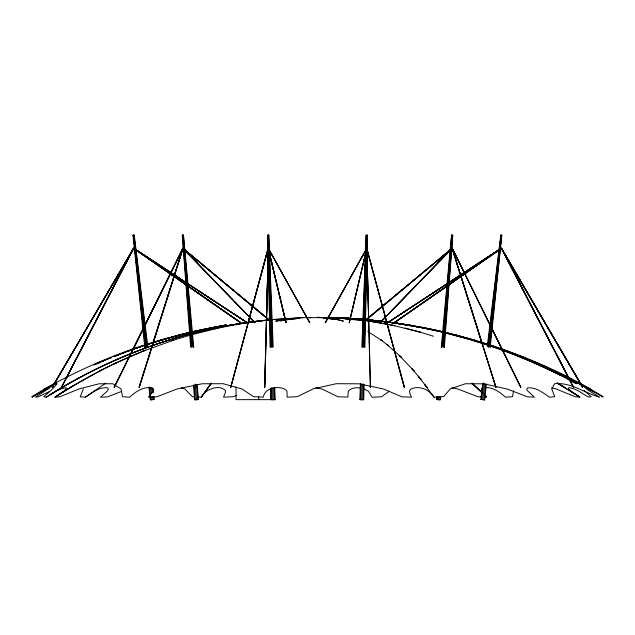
<?xml version="1.0" encoding="UTF-8"?>
<svg xmlns="http://www.w3.org/2000/svg" width="635" height="635" viewBox="0 0 635 635"><rect width="100%" height="100%" fill="white"/><g stroke="black" fill="none" stroke-linecap="round" stroke-linejoin="round"><path stroke-width="0.95" d="M360.569 399.423L359.823 399.653L363.736 399.772L364.069 384.77M364.903 347.242L367.403 235.188L366.776 235.117L366.157 235.148L361.847 347.147M268.311 248.222L309.809 322.644L268.097 248.301L230.727 387.406L268.311 248.222L264.771 387.374L268.295 248.222L286.044 322.644L268.986 252.206M264.589 387.406L268.375 248.269M266.533 320.302L268.295 252.293M362.99 399.867L363.387 384M364.323 347.313L367.403 235.188M361.783 399.875L362.26 384.008M363.379 347.321L367.165 235.267M362.815 336.074L362.887 334.097M363.41 319.254L363.553 315.293M363.974 303.411L364.18 297.474M364.569 286.591L364.815 279.662M365.165 269.764L365.442 261.842M365.728 253.929L366.077 244.03M366.324 237.101L366.395 235.125M360.569 399.796L361.132 383.937M362.434 347.258L366.157 235.196M359.823 399.653L360.434 383.675M481.854 342.971L452.088 248.222L495.943 387.374L452.279 248.301L365.101 320.881M186.23 285.059L133.675 248.222L66.008 378.579M370.507 387.374L366.816 248.222L325.215 322.556M437.261 399.407L436.515 399.534L440.412 399.859L440.634 396.796M444.325 347.623L452.747 235.228L452.12 235.141L451.501 235.125L441.269 347.369M439.666 399.883L439.896 396.923M443.746 347.639L452.747 235.26M438.467 399.812L438.714 396.859M442.881 346.599L452.509 235.267M437.261 399.685L437.523 396.724M441.857 347.48L451.739 235.117M436.515 399.534L436.785 396.478M482.735 399.582L480.798 399.407L484.68 399.883L486.339 384.08M490.18 347.639L501.777 235.22L500.769 235.117L487.259 346.313M483.941 399.828L485.648 384.064M489.704 346.615L501.777 235.22L500.769 235.133M482.735 399.709L484.529 383.945M488.656 347.504L501.396 235.212M481.536 399.558L483.521 382.826M487.831 346.4L501.007 235.164M480.798 399.447L482.711 383.667M513.54 390.835L512.54 396.7L505.468 397.177C499.935 392.192 493.244 387.191 485.394 387.588M365.982 252.127L349.298 322.644L366.816 248.222L325.438 322.77M349.194 322.77L366.125 251.111M481.822 388.525L481.425 390.065L481.917 391.755M380.23 322.77L452.263 248.269L520.859 387.279L452.239 248.269L365.109 320.754M248.102 322.644L268.216 248.269L230.727 387.406M240.713 322.644L187.944 285.98M240.554 322.77L187.849 286.187M138.994 387.326L182.864 248.269L269.351 319.992M145.018 325.445L182.959 248.301L152.971 342.844M269.883 320.834L182.753 248.269L114.157 387.247M139.168 387.406L182.991 248.222L139.295 387.374M83.352 388.938L80.232 396.772L85.376 397.216L105.743 383.135M254.802 322.556L182.816 248.269L254.857 322.77M114.213 387.326L183.031 248.428M114.3 387.374L182.975 248.348M133.223 349.345L143.272 328.986M52.197 387.247L133.477 248.269L61.524 387.406L133.755 248.396L52.197 387.247L133.675 248.222L247.047 322.644L133.707 248.222M61.349 387.326L133.477 248.269L186.325 285.012M325.255 322.723L366.903 248.269L370.316 387.406M52.332 387.326L133.691 248.222L247.047 322.644M133.747 248.428L186.42 284.853M133.588 248.428L186.38 284.932M365.641 320.04L452.191 248.269L520.716 387.374M197.366 396.994L201.263 397.161L211.431 383.159M569.158 378.452L501.539 248.269L582.811 387.247L501.491 248.269L573.572 387.374L501.332 248.222L448.786 285.059M447.167 286.187L394.359 322.556M394.422 322.644L447.064 285.98M211.249 383.246L201.263 397.161L211.272 383.349M404.463 387.279L366.649 248.301M573.437 387.406L501.404 248.301L387.914 322.556L501.317 248.222L387.914 322.509M268.383 248.348L309.674 322.77M380 322.556L451.985 248.348M380.063 322.723L452.104 248.222L495.943 387.374M203.978 393.414C209.129 388.31 219.924 384.651 225.504 390.636L225.362 392.748L223.496 397.177L233.347 396.724L236.855 395.264M247.118 322.509L133.691 248.396M365.728 319.992L452.168 248.269M389.477 391.152L381.452 396.772L372.078 397.264L368.411 391.231L363.784 388.747M85.376 397.216C91.972 392.779 99.282 386.763 107.744 387.834L108.315 389.104L107.545 390.882L100.425 397.248L107.561 396.867L121.372 391.493M489.68 344.773C529.304 357.783 567.793 374.753 603.25 396.78L602.869 397.081L591.328 390.422L585.041 387.533L587.875 390.025L599.353 397.121C584.573 393.017 570.762 382.032 554.609 383.73L551.759 388.953L554.72 396.748L549.561 397.169C543.044 392.922 535.821 386.794 527.487 387.937L526.717 388.985L527.32 390.588L534.36 397.169L527.32 396.811L507.635 389.16L484.005 383.834L465.407 383.738L450.278 388.914L443.73 396.526L433.999 397.208C429.593 389.541 419.013 385.183 410.829 389.065L409.511 390.962L409.908 393.621L411.536 397.208L401.78 396.796L383.58 389.009L358.926 383.802L336.264 383.707L313.277 388.842L297.156 396.732L287.139 397.137L287.012 391.382L285.813 389.85A11.748 5.858 -5 0 0 278.051 387.58C271.645 387.271 264.604 390.231 263.231 397.129L253.611 396.692L241.951 388.953L223.155 383.707L202.041 383.77L176.927 389.033L156.916 396.788L148.36 397.097L153.13 391.493L153.694 389.604L152.654 388.271C144.002 385.667 135.612 391.763 129.516 397.232L122.491 396.661L121.063 388.945L112.808 383.754L99.028 383.778L78.93 388.985L59.857 396.756L55.007 397.177L63.913 391.112L66.532 388.31L66.008 387.739C58.674 388.604 52.507 393.557 46.252 397.137L43.736 396.756L52.618 388.874L57.158 383.802L54.61 383.746L44.148 389.184L31.75 396.796L32.21 397.05L56.69 383.254M394.264 322.556L447.008 285.925M448.588 284.853L501.523 248.269L582.597 387.374M448.627 284.932L501.396 248.428M447.127 286.06L394.454 322.77M448.691 285.012L501.452 248.348M387.914 322.556L501.301 248.269M59.095 394.462L73.454 385.556L55.007 397.177C83.376 378.508 113.641 362.736 145.232 350.258L142.502 351.361L173.942 340.011L171.672 340.765L189.897 335.256M46.252 397.137C90.702 368.864 139.454 347.274 190.436 333.947C141.026 346.893 93.718 367.594 50.348 394.549C93.71 367.601 141.002 346.877 190.421 333.97M582.541 387.406L501.253 248.428M32.21 397.05L43.704 390.414L50.054 387.644L35.512 397.2L38.314 396.772L49.752 391.446M69.588 387.929L102.164 369.673L98.75 371.459L116.523 362.641L113.34 364.173L145.232 350.258M44.148 389.184C76.256 371.181 110.069 356.187 145.097 344.853M96.861 363.664L100.465 362.037L98.79 362.776M94.504 364.68L96.218 363.918M93.909 364.998L96.568 363.839M101.005 361.894L98.346 363.061L100.973 361.902M98.076 363.045L100.544 361.982M98.258 363.006L100.909 361.902M102.672 361.172L105.323 360.077M108.855 358.608L111.506 357.513M114.157 356.418L115.919 355.679L113.244 356.719M105.045 360.148L101.362 361.632L108.633 358.656M114.078 356.433L115.895 355.687M101.362 361.632L103.751 360.656M115.165 356.068L124.976 352.298L115.07 356.052M107.236 359.259L111.704 357.457M115.284 356.013L119.761 354.211M116.8 355.314L134.969 348.607L123.341 352.893M131.421 349.829L127.31 351.314L144.899 345.234L135.866 348.305M144.05 345.511L132.239 349.536L142.113 346.218M150.185 343.503L147.495 344.408L165.394 338.884L189.674 332.367M146.883 344.265L165.64 338.542L189.373 332.43M146.788 344.615L163.124 339.519L189.452 332.573M147.677 344.273L180.602 334.74M151.074 343.233L165.394 338.884L163.878 339.304M163.124 339.519L159.012 340.725L189.103 332.692M191.722 334.756L217.011 328.374L215.424 328.732L231.37 325.445L230.005 325.707L245.729 322.977L244.586 323.159L269.669 319.937M258.135 320.977L228.457 325.453L192.278 333.478L228.457 325.453L243.292 322.985L269.272 319.81M178.562 335.248L174.855 336.217L189.214 332.653M192.302 333.462C217.297 326.954 242.816 322.405 268.534 319.881M193.786 331.875L195.691 331.399L193.937 331.819M192.937 331.756L194.858 331.295M192.397 331.716L206.375 328.684M192.214 331.748L226.385 324.93M180.824 334.462L186.055 333.24M192.58 331.811L226.243 325.049L210.368 327.962M195.818 331.057L211.026 327.835M190.611 346.639L182.269 235.228L182.888 235.141L183.515 235.125L193.738 347.369M183.515 235.156L182.269 235.26M193.492 384.977L194.596 399.859L198.493 399.534L197.755 399.407M206.558 328.716L224.877 325.271L210.399 327.954M268.859 235.196L267.605 235.236L268.859 235.148L273.169 347.147M271.01 387.882L271.28 399.772L275.185 399.653L274.439 399.423M279.916 321.088L290.108 319.341M144.828 347.639L132.993 235.26L133.62 235.172M146.352 347.504L133.62 235.212L134.239 235.133L147.757 346.313M152.273 399.582C157.766 399.002 148.685 400.233 151.074 399.733M298.712 318.333L289.314 319.476L299.244 318.27M271.574 319.73L302.919 317.651M271.121 319.611L302.435 317.651L332.589 317.627M309.308 317.833L311.047 317.651M132.993 235.267L134.239 235.117M348.528 318.325L331.176 317.611M331.962 317.611L333.018 317.643M320.437 317.635L317.508 317.421L333.383 317.643M323.636 317.627L317.508 317.421L331.819 317.643L330.772 317.627M332.526 317.627L363.76 319.365M327.946 317.651L330.795 317.833L317.508 317.421L343.289 318.333L342.138 318.262M317.508 317.421L341.074 318.286L353.647 319.476M331.668 317.627L349.21 318.333L332.669 317.627M481.735 396.875L478.004 396.764L457.644 388.945L451.937 387.755M484.529 396.962L486.394 397.018L484.703 395.248M194.437 396.875L192.484 396.796L184.888 389.017L181.34 387.779M345.837 318.238L357.386 319.064M331.621 317.635L335.963 317.833M337.256 317.897L357.854 319.103M326.89 317.643L329.597 317.849M329.819 317.627L356.179 319.476L342.511 318.286M348.337 318.286L347.932 318.262L348.821 318.333M329.557 317.651L341.074 318.286L362.815 320.667M346.654 318.333L345.742 318.27L348.599 318.484M347.837 318.246L363.006 319.278L347.377 318.238L358.005 319.119M361.283 319.357L359.339 319.214L362.712 319.476L359.886 319.262M337.558 318.27L338.391 318.333M360.394 387.969C356.203 387.469 350.901 387.612 348.266 391.446L347.877 397.097L337.939 396.78L322.207 389.104L315.682 387.612M350.583 318.651L356.37 319.095M359.291 319.326L363.172 319.691M365.768 319.54L381.008 321.072M365.133 319.469L396.772 323.151L365.03 319.5M365.593 319.564L394.589 322.842L412.631 325.699L394.589 322.842M361.228 319.476L359.862 319.341L363.609 319.754M365.411 319.572L380.921 321.08M365.085 319.556C391.247 321.866 417.235 326.12 442.77 332.232M375.888 320.5L396.883 323.136M373.991 320.667L375.872 320.865M322.731 317.651L332.907 319.397M374.015 320.683L376.841 320.985M452.12 235.244L451.501 235.156M367.363 320.159L369.237 320.365M367.054 320.119L368.998 320.334M355.013 319.365L362.514 320.286M365.593 320.651L369.07 321.088M378.166 320.738L412.75 325.668M377.849 320.746L408.781 325.049L428.482 328.716L393.565 322.707M392.605 322.683L377.587 320.778L393.637 322.834L392.605 322.683L422.648 327.779M393.335 322.612L423.664 327.636L442.627 331.708M408.019 324.937L442.587 331.819M392.93 322.628L408.781 325.049M380.016 322.842L394.859 325.707L367.514 320.881L381.968 323.159M483.941 399.733L484.68 399.883M395.795 323.159L424.085 328.089L443.119 332.343M419.671 326.922L423.664 327.636M428.625 328.676L438.833 330.803M442.444 331.811L423.989 327.835L442.77 331.891M392.517 325.247L420.64 332.24L405.027 328.097M445.468 332.383L469.162 338.479L487.894 344.186M442.992 331.978L439.206 331.057L442.682 331.875M445.857 332.669L460.192 336.225L445.445 332.565M445.659 332.597L476.044 340.733L456.255 335.201M445.024 332.811L469.765 339.423L488.164 345.234M444.579 332.684L469.765 339.423L487.68 345.083M551.664 387.826L556.252 389.025L575.127 396.756L579.834 397.081L571.627 391.525L569.19 389.438L568.404 388.366L568.746 387.699C576.191 388.168 582.303 393.93 588.748 397.121L591.209 396.716L584.113 390.422M417.528 331.406L433.53 336.248M487.093 344.202L454.414 334.74L488.22 344.615M490.061 345.186L491.895 345.757L490.291 345.242M488.418 344.71L484.838 343.503L487.632 344.44M490.212 345.305L523.605 357.434L489.815 345.123M489.49 345.067L507.746 351.322L489.783 345.13M489.474 345.702C519.486 355.743 548.537 368.61 576.35 383.707L568.039 379.325M489.744 345.773C514.223 354.005 538.051 364.101 561.126 375.69M500.055 348.607L517.93 355.211L539.456 364.117L502.507 349.448M515.263 354.219L548.759 368.356L555.308 371.396L530.479 360.339L548.759 368.356L571.167 379.293L548.759 368.356L530.479 360.339M369.276 332.248L367.863 331.534L382.222 340.773L380.452 339.638L388.691 345.805L386.747 344.424L401.637 357.497L399.336 355.521L414.584 371.483L411.925 368.784L421.053 379.397L418.219 376.277L427.522 387.961L424.513 384.381L433.999 397.208M579.596 383.802L545.687 366.998L564.174 375.777L579.596 383.802L560.903 374.213L587.018 387.842M581.081 384.104L590.486 388.961M595.011 392.462L576.112 382.008L591.328 390.422M557.165 383.095L579.834 397.081L557.506 382.976L565.261 387.842L557.689 383.421M182.888 248.396L269.216 320.254M188.008 285.925L240.752 322.556M187.889 286.06L240.649 322.723M269.351 320.119L182.848 248.269L255 322.644M472.226 383.318L482.163 392.708M471.956 383.191L482.37 393.065M472.115 383.349L482.14 392.851M485.053 395.7L486.394 397.018L484.973 395.629M404.384 387.374L366.792 248.269L368.689 320.381M366.697 248.301L404.193 387.406M268.827 250.198L285.94 322.509M268.883 251.111L285.917 322.77M152.9 388.58L153.376 392.557M153.861 396.454L154.218 399.447M134.001 235.164L147.296 347.385M152.075 387.747L152.654 392.668M153.122 396.605L153.472 399.558M150.932 387.89L151.606 393.795M151.94 396.748L152.273 399.709M133.231 235.22L145.407 347.599M149.685 387.017L150.535 394.906M150.749 396.875L151.074 399.828M148.979 387.032L150.328 399.883M197.152 384.675L198.493 399.534M183.277 235.117L193.159 347.48M196.453 384.905L197.755 399.685M182.888 235.244L192.127 346.599M195.239 384.048L196.548 399.812M182.507 235.267L191.27 347.639M194.191 385.096L195.342 399.883M274.725 387.636L275.185 399.653M268.621 235.125L272.582 347.258M274.018 387.898L274.439 399.796M268.232 235.267L271.637 347.321M272.867 387.977L273.233 399.875M267.843 235.267L270.693 347.313M271.724 387.969L272.026 399.867M267.605 235.188L270.105 347.242M270.764 388.787L270.764 399.645L236.061 399.645L236.061 386.818M258.675 396.684L258.675 399.645M277.122 320.873L275.733 321.088L286.171 319.484L277.122 320.873M330.097 318.294L323.802 317.635L336.923 319.476L330.097 318.294M371.173 320.373L367.411 319.976L371.189 320.381M342.686 320.913L336.391 319.381L343.392 321.088L342.686 320.913"/></g></svg>
